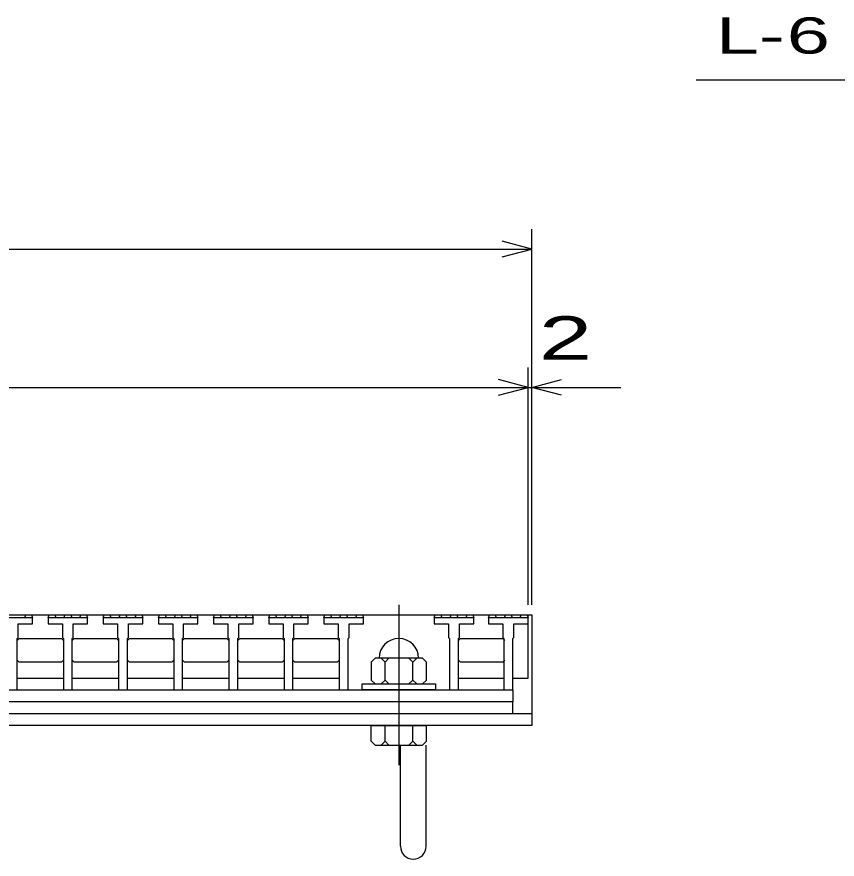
# Model space of a CAD drawing. Units: millimetres, scale not verified. Extents: x -1820 to 1731, y -1282 to 1054.
# Drawn here: x -610.5 to -195.7, y -670.6 to -244.6 of the extents above; entities that cross this region are included whole.
import ezdxf
from ezdxf.enums import TextEntityAlignment as Align

# ---------------------------------------------------------------- set-up
doc = ezdxf.new("R2010")
doc.units = ezdxf.units.MM
doc.header["$LTSCALE"] = 10
doc.linetypes.add('CHAIN', pattern=[18.5, 12, -1.5, 3.5, -1.5])
for name, color, linetype, lineweight in [('16', 3, 'Continuous', 25), ('19', 6, 'Continuous', 25), ('22', 2, 'Continuous', 25)]:
    doc.layers.add(name, color=color, linetype=linetype, lineweight=lineweight)
doc.styles.add('ベクトル', font='')
doc.styles.get('ベクトル').set_extended_font_data('ベクトル')

msp = doc.modelspace()

# ---------------------------------------------------------------- linework, layer by layer
at = {"layer": '16', "linetype": 'CHAIN'}
msp.add_line((-417.3, -542), (-417.3, -623), dxfattribs=at)
at = {"layer": '16'}
for p, q in [((-1348, -547), (-352, -547)), ((-602.6, -548.5), (-622.6, -548.5)), ((-606.5, -548.5), (-606, -547)), ((-606, -547), (-603.1, -547)), ((-603.1, -547), (-602.6, -548.5)), ((-602.6, -551.5), (-602.6, -548.5)), ((-594.7, -548.5), (-594.2, -547)), ((-594.7, -548.5), (-594.7, -551.5)), ((-574.7, -548.5), (-594.7, -548.5)), ((-594.2, -547), (-591.3, -547)), ((-591.3, -547), (-590.8, -548.5)), ((-586.65, -548.5), (-586.15, -547)), ((-586.15, -547), (-583.25, -547)), ((-583.25, -547), (-582.75, -548.5)), ((-578.6, -548.5), (-578.1, -547)), ((-578.1, -547), (-575.2, -547)), ((-575.2, -547), (-574.7, -548.5)), ((-574.7, -551.5), (-574.7, -548.5)), ((-566.8, -548.5), (-566.3, -547)), ((-566.8, -548.5), (-566.8, -551.5)), ((-546.8, -548.5), (-566.8, -548.5)), ((-566.3, -547), (-563.4, -547)), ((-563.4, -547), (-562.9, -548.5)), ((-558.75, -548.5), (-558.25, -547)), ((-558.25, -547), (-555.35, -547)), ((-555.35, -547), (-554.85, -548.5)), ((-550.7, -548.5), (-550.2, -547)), ((-550.2, -547), (-547.3, -547)), ((-547.3, -547), (-546.8, -548.5)), ((-546.8, -551.5), (-546.8, -548.5)), ((-538.9, -548.5), (-538.4, -547)), ((-538.9, -548.5), (-538.9, -551.5)), ((-518.9, -548.5), (-538.9, -548.5)), ((-538.4, -547), (-535.5, -547)), ((-535.5, -547), (-535, -548.5)), ((-530.85, -548.5), (-530.35, -547)), ((-530.35, -547), (-527.45, -547)), ((-527.45, -547), (-526.95, -548.5)), ((-522.8, -548.5), (-522.3, -547)), ((-522.3, -547), (-519.4, -547)), ((-519.4, -547), (-518.9, -548.5)), ((-518.9, -551.5), (-518.9, -548.5)), ((-511, -548.5), (-510.5, -547)), ((-511, -548.5), (-511, -551.5)), ((-491, -548.5), (-511, -548.5)), ((-510.5, -547), (-507.6, -547)), ((-507.6, -547), (-507.1, -548.5)), ((-502.95, -548.5), (-502.45, -547)), ((-502.45, -547), (-499.55, -547)), ((-499.55, -547), (-499.05, -548.5)), ((-494.9, -548.5), (-494.4, -547)), ((-494.4, -547), (-491.5, -547)), ((-491.5, -547), (-491, -548.5)), ((-491, -551.5), (-491, -548.5)), ((-483.1, -548.5), (-482.6, -547)), ((-483.1, -548.5), (-483.1, -551.5)), ((-463.1, -548.5), (-483.1, -548.5)), ((-482.6, -547), (-479.7, -547)), ((-479.7, -547), (-479.2, -548.5)), ((-475.05, -548.5), (-474.55, -547)), ((-474.55, -547), (-471.65, -547)), ((-471.65, -547), (-471.15, -548.5)), ((-467, -548.5), (-466.5, -547)), ((-466.5, -547), (-463.6, -547)), ((-463.6, -547), (-463.1, -548.5)), ((-463.1, -551.5), (-463.1, -548.5)), ((-455.2, -548.5), (-454.7, -547)), ((-455.2, -548.5), (-455.2, -551.5)), ((-435.2, -548.5), (-455.2, -548.5)), ((-454.7, -547), (-451.8, -547)), ((-451.8, -547), (-451.3, -548.5)), ((-447.15, -548.5), (-446.65, -547)), ((-446.65, -547), (-443.75, -547)), ((-443.75, -547), (-443.25, -548.5)), ((-439.1, -548.5), (-438.6, -547)), ((-438.6, -547), (-435.7, -547)), ((-435.7, -547), (-435.2, -548.5)), ((-435.2, -551.5), (-435.2, -548.5)), ((-399.4, -548.5), (-398.9, -547)), ((-399.4, -548.5), (-399.4, -551.5)), ((-379.4, -548.5), (-399.4, -548.5)), ((-398.9, -547), (-396, -547)), ((-396, -547), (-395.5, -548.5)), ((-391.35, -548.5), (-390.85, -547)), ((-390.85, -547), (-387.95, -547)), ((-387.95, -547), (-387.45, -548.5)), ((-383.3, -548.5), (-382.8, -547)), ((-382.8, -547), (-379.9, -547)), ((-379.9, -547), (-379.4, -548.5)), ((-379.4, -551.5), (-379.4, -548.5)), ((-372, -548.5), (-371.5, -547)), ((-372, -548.5), (-372, -551.5)), ((-352, -548.5), (-372, -548.5)), ((-371.5, -547), (-368.6, -547)), ((-368.6, -547), (-368.1, -548.5)), ((-363.95, -548.5), (-363.45, -547)), ((-363.45, -547), (-360.55, -547)), ((-360.55, -547), (-360.05, -548.5)), ((-355.9, -548.5), (-355.4, -547)), ((-355.4, -547), (-352.5, -547)), ((-352.5, -547), (-352, -548.5)), ((-352, -579), (-352, -547)), ((-352, -551.5), (-352, -548.5)), ((-609.85, -558.5), (-609.85, -551.5)), ((-609.85, -551.5), (-602.6, -551.5)), ((-594.7, -551.5), (-587.45, -551.5)), ((-587.45, -551.5), (-587.45, -558.5)), ((-581.95, -558.5), (-581.95, -551.5)), ((-581.95, -551.5), (-574.7, -551.5)), ((-566.8, -551.5), (-559.55, -551.5)), ((-559.55, -551.5), (-559.55, -558.5)), ((-554.05, -558.5), (-554.05, -551.5)), ((-554.05, -551.5), (-546.8, -551.5)), ((-538.9, -551.5), (-531.65, -551.5)), ((-531.65, -551.5), (-531.65, -558.5)), ((-526.15, -558.5), (-526.15, -551.5)), ((-526.15, -551.5), (-518.9, -551.5)), ((-511, -551.5), (-503.75, -551.5)), ((-503.75, -551.5), (-503.75, -558.5)), ((-498.25, -558.5), (-498.25, -551.5)), ((-498.25, -551.5), (-491, -551.5)), ((-483.1, -551.5), (-475.85, -551.5)), ((-475.85, -551.5), (-475.85, -558.5)), ((-470.35, -558.5), (-470.35, -551.5)), ((-470.35, -551.5), (-463.1, -551.5)), ((-455.2, -551.5), (-447.95, -551.5)), ((-447.95, -551.5), (-447.95, -558.5)), ((-442.45, -558.5), (-442.45, -551.5)), ((-442.45, -551.5), (-435.2, -551.5)), ((-399.4, -551.5), (-392.15, -551.5)), ((-392.15, -551.5), (-392.15, -558.5)), ((-386.65, -558.5), (-386.65, -551.5)), ((-386.65, -551.5), (-379.4, -551.5)), ((-372, -551.5), (-364.75, -551.5)), ((-364.75, -551.5), (-364.75, -558.5)), ((-359.25, -558.5), (-359.25, -551.5)), ((-359.25, -551.5), (-352, -551.5)), ((-610.35, -559), (-609.85, -558.5)), ((-610.35, -585), (-610.35, -559)), ((-610.35, -560), (-609.35, -559)), ((-609.35, -559), (-587.95, -559)), ((-587.95, -559), (-586.95, -560)), ((-587.45, -558.5), (-586.95, -559)), ((-586.95, -559), (-586.95, -585)), ((-582.45, -559), (-581.95, -558.5)), ((-582.45, -585), (-582.45, -559)), ((-582.45, -560), (-581.45, -559)), ((-581.45, -559), (-560.05, -559)), ((-560.05, -559), (-559.05, -560)), ((-559.55, -558.5), (-559.05, -559)), ((-559.05, -559), (-559.05, -585)), ((-554.55, -559), (-554.05, -558.5)), ((-554.55, -585), (-554.55, -559)), ((-554.55, -560), (-553.55, -559)), ((-553.55, -559), (-532.15, -559)), ((-532.15, -559), (-531.15, -560)), ((-531.65, -558.5), (-531.15, -559)), ((-531.15, -559), (-531.15, -585)), ((-526.65, -559), (-526.15, -558.5)), ((-526.65, -585), (-526.65, -559)), ((-526.65, -560), (-525.65, -559)), ((-525.65, -559), (-504.25, -559)), ((-504.25, -559), (-503.25, -560)), ((-503.75, -558.5), (-503.25, -559)), ((-503.25, -559), (-503.25, -585)), ((-498.75, -559), (-498.25, -558.5)), ((-498.75, -585), (-498.75, -559)), ((-498.75, -560), (-497.75, -559)), ((-497.75, -559), (-476.35, -559)), ((-476.35, -559), (-475.35, -560)), ((-475.85, -558.5), (-475.35, -559)), ((-475.35, -559), (-475.35, -585)), ((-470.85, -559), (-470.35, -558.5)), ((-470.85, -585), (-470.85, -559)), ((-470.85, -560), (-469.85, -559)), ((-469.85, -559), (-448.45, -559)), ((-448.45, -559), (-447.45, -560)), ((-447.95, -558.5), (-447.45, -559)), ((-447.45, -559), (-447.45, -585)), ((-442.95, -559), (-442.45, -558.5)), ((-442.95, -585), (-442.95, -559)), ((-392.15, -558.5), (-391.65, -559)), ((-391.65, -559), (-391.65, -585)), ((-387.15, -559), (-386.65, -558.5)), ((-387.15, -585), (-387.15, -559)), ((-387.15, -560), (-386.15, -559)), ((-386.15, -559), (-364.75, -559)), ((-364.75, -558.5), (-364.25, -559)), ((-364.75, -559), (-363.75, -560)), ((-364.25, -559), (-364.25, -585)), ((-359.75, -559), (-359.25, -558.5)), ((-359.75, -585), (-359.75, -559)), ((-609.35, -571), (-610.35, -570)), ((-586.95, -570), (-587.95, -571)), ((-581.45, -571), (-582.45, -570)), ((-559.05, -570), (-560.05, -571)), ((-553.55, -571), (-554.55, -570)), ((-531.15, -570), (-532.15, -571)), ((-525.65, -571), (-526.65, -570)), ((-503.25, -570), (-504.25, -571)), ((-497.75, -571), (-498.75, -570)), ((-475.35, -570), (-476.35, -571)), ((-469.85, -571), (-470.85, -570)), ((-447.45, -570), (-448.45, -571)), ((-429.3, -569), (-431.3, -571)), ((-405.3, -569), (-429.3, -569)), ((-424.3, -571), (-426.3, -569)), ((-422.3, -569), (-424.3, -571)), ((-410.3, -571), (-412.3, -569)), ((-408.3, -569), (-410.3, -571)), ((-403.3, -571), (-405.3, -569)), ((-386.15, -571), (-387.15, -570)), ((-363.75, -570), (-364.75, -571)), ((-587.95, -571), (-609.35, -571)), ((-560.05, -571), (-581.45, -571)), ((-532.15, -571), (-553.55, -571)), ((-504.25, -571), (-525.65, -571)), ((-476.35, -571), (-497.75, -571)), ((-448.45, -571), (-469.85, -571)), ((-431.3, -571), (-431.3, -580)), ((-424.3, -580), (-424.3, -571)), ((-410.3, -580), (-410.3, -571)), ((-403.3, -580), (-403.3, -571)), ((-364.75, -571), (-386.15, -571)), ((-610.35, -579), (-586.95, -579)), ((-582.45, -579), (-559.05, -579)), ((-554.55, -579), (-531.15, -579)), ((-526.65, -579), (-503.25, -579)), ((-498.75, -579), (-475.35, -579)), ((-470.85, -579), (-447.45, -579)), ((-387.15, -579), (-364.25, -579)), ((-359.75, -579), (-352, -579)), ((-435.8, -585), (-435.8, -582)), ((-435.8, -582), (-398.8, -582)), ((-431.3, -580), (-429.3, -582)), ((-426.3, -582), (-424.3, -580)), ((-424.3, -580), (-422.3, -582)), ((-412.3, -582), (-410.3, -580)), ((-410.3, -580), (-408.3, -582)), ((-405.3, -582), (-403.3, -580)), ((-398.8, -582), (-398.8, -585)), ((-1340.25, -585), (-359.75, -585)), ((-614.85, -585), (-610.35, -585)), ((-586.95, -585), (-582.45, -585)), ((-559.05, -585), (-554.55, -585)), ((-531.15, -585), (-526.65, -585)), ((-503.25, -585), (-498.75, -585)), ((-475.35, -585), (-470.85, -585)), ((-447.45, -585), (-442.95, -585)), ((-398.8, -585), (-435.8, -585)), ((-391.65, -585), (-387.15, -585)), ((-364.25, -585), (-359.75, -585)), ((-359.75, -585), (-359.75, -591)), ((-359.75, -591), (-1340.25, -591)), ((-359.75, -597), (-359.75, -591)), ((-1340.25, -597), (-359.75, -597))]:
    msp.add_line(p, q, dxfattribs=at)
msp.add_arc((-417.3, -569), 10, 0, 180, dxfattribs=at)
at = {"layer": '19'}
for p, q in [((-352, -547), (-350, -547)), ((-350, -547), (-350, -597)), ((-1350, -597), (-350, -597)), ((-350, -597), (-350, -603)), ((-350, -603), (-1350, -603)), ((-431.3, -611), (-431.3, -603)), ((-431.3, -603), (-403.3, -603)), ((-424.3, -611), (-424.3, -603)), ((-410.3, -611), (-410.3, -603)), ((-403.3, -611), (-403.3, -603)), ((-431.3, -611), (-429.3, -613)), ((-429.3, -613), (-405.3, -613)), ((-424.3, -611), (-426.3, -613)), ((-422.3, -613), (-424.3, -611)), ((-416.5, -664.11), (-416.5, -613)), ((-410.3, -611), (-412.3, -613)), ((-408.3, -613), (-410.3, -611)), ((-405.3, -613), (-403.3, -611)), ((-403.5, -664.11), (-403.5, -613))]:
    msp.add_line(p, q, dxfattribs=at)
msp.add_arc((-410, -664.11), 6.5, 180, 0, dxfattribs=at)
at = {"layer": '22', "color": 4}
for p, q in [((-267, -276.5), (-67, -276.5)), ((-350, -542), (-350, -352)), ((-1350, -362), (-350, -362)), ((-350, -362), (-365, -358)), ((-365, -366), (-350, -362)), ((-352, -542), (-352, -422)), ((-350, -542), (-350, -422)), ((-352, -432), (-367, -428)), ((-350, -432), (-335, -428)), ((-1348, -432), (-352, -432)), ((-367, -436), (-352, -432)), ((-352, -432), (-350, -432)), ((-335, -436), (-350, -432)), ((-350, -432), (-305, -432))]:
    msp.add_line(p, q, dxfattribs=at)

# ---------------------------------------------------------------- texts
at = {"layer": '22', "style": 'ベクトル'}
for s, height, width, p in [('L-', 18.33, 1.6, (-257, -254)), (' 6 ', 18.33, 1.6, (-232, -254)), (' 2 ', 21.99, 1.65, (-360, -407))]:
    msp.add_text(s, height=height, dxfattribs=dict(at, width=width)).set_placement(p, align=Align.MIDDLE_LEFT)

doc.saveas('drawing.dxf')
